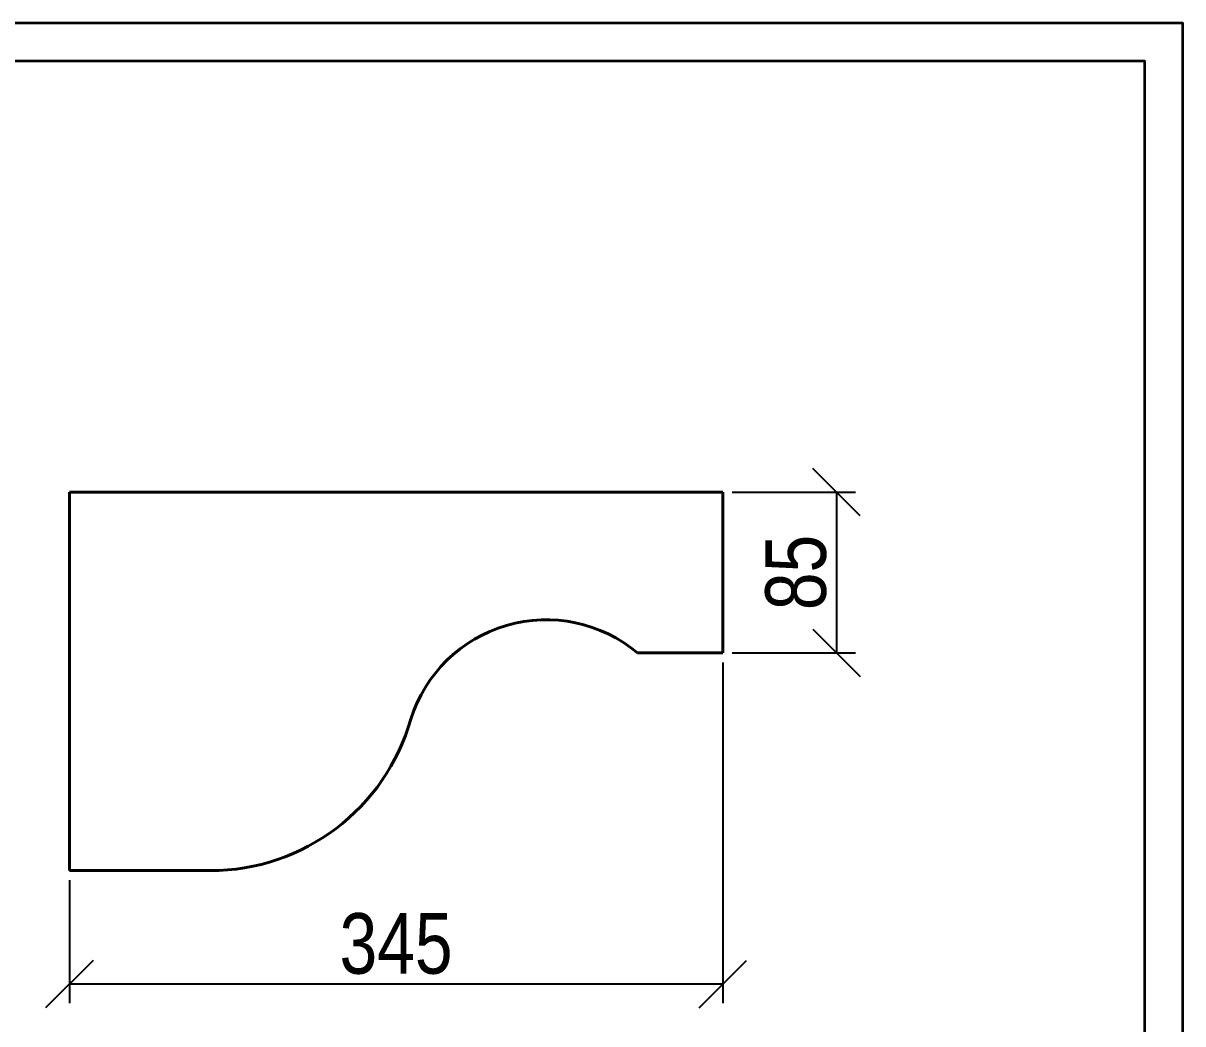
# Model space of a CAD drawing. Header units: millimetres. Extents: x 28767 to 29953, y 4149 to 4989.
# Drawn here: x 29340 to 29953, y 4461 to 4989 of the extents above; entities that cross this region are included whole.
import ezdxf

# ---------------------------------------------------------------- set-up
doc = ezdxf.new("R2010")
doc.units = ezdxf.units.MM
doc.layers.get('0').update_dxf_attribs({"lineweight": 35})
doc.layers.add('архио', color=252, linetype='Continuous', lineweight=40)
doc.layers.add('Размеры', color=5, linetype='Continuous', lineweight=9)
doc.styles.add('Размер', font='ARIAL.TTF', dxfattribs={"width": 0.8})
doc.dimstyles.new('M 1-1_h36_(M 1-10)', dxfattribs={"dimtxt": 32, "dimasz": 25, "dimexe": 10, "dimexo": 5, "dimgap": 5, "dimtad": 1, "dimdec": 0, "dimtxsty": 'Размер', "dimblk": 'OBLIQUE', "dimcen": 2.5, "dimadec": 0, "dimazin": 0, "dimtfac": 1, "dimtdec": 0, "dimtmove": 0, "dimatfit": 3, "dimfxl": 0, "dimarcsym": 0})

# ---------------------------------------------------------------- blocks, each defined once
blk = doc.blocks.new('_Oblique')
at = {"color": 0, "linetype": 'ByBlock', "lineweight": -2}
blk.add_line((-0.5, -0.5), (0.5, 0.5), dxfattribs=at)
blk = doc.blocks.new('*D29')
at = {"layer": 'Defpoints', "color": 0}
for p in [(29709.8030908235, 4656.791467162214), (29364.8030908235, 4541.791467162214), (29364.8030908235, 4481.791467162214)]:
    blk.add_point(p, dxfattribs=at)
at = {"layer": 'Размеры', "color": 0, "lineweight": -2}
for p, q in [((29709.8030908235, 4651.791467162214), (29709.8030908235, 4471.791467162214)), ((29364.8030908235, 4536.791467162214), (29364.8030908235, 4471.791467162214)), ((29709.8030908235, 4481.791467162214), (29364.8030908235, 4481.791467162214))]:
    blk.add_line(p, q, dxfattribs=at)
at = {"layer": 'Размеры', "color": 0, "lineweight": -2, "xscale": 25, "yscale": 25, "zscale": 25, "rotation": 180}
blk.add_blockref('_Oblique', (29364.8030908235, 4481.791467162214), dxfattribs=at)
at = {"layer": 'Размеры', "color": 0, "lineweight": -2, "xscale": 25, "yscale": 25, "zscale": 25}
blk.add_blockref('_Oblique', (29709.8030908235, 4481.791467162214), dxfattribs=at)
at = {"layer": 'Размеры', "color": 0, "insert": (29537.3030908235, 4503.14071682115), "char_height": 32, "attachment_point": 5, "style": 'Размер'}
blk.add_mtext('345', dxfattribs=at)
blk = doc.blocks.new('*D30')
at = {"layer": 'Defpoints', "color": 0}
for p in [(29709.8030908235, 4741.791467162214), (29709.8030908235, 4656.791467162214), (29769.8030908235, 4656.791467162214)]:
    blk.add_point(p, dxfattribs=at)
at = {"layer": 'Размеры', "color": 0, "lineweight": -2}
for p, q in [((29714.8030908235, 4741.791467162214), (29779.8030908235, 4741.791467162214)), ((29769.8030908235, 4741.791467162214), (29769.8030908235, 4656.791467162214)), ((29714.8030908235, 4656.791467162214), (29779.8030908235, 4656.791467162214))]:
    blk.add_line(p, q, dxfattribs=at)
at = {"layer": 'Размеры', "color": 0, "lineweight": -2, "xscale": 25, "yscale": 25, "zscale": 25}
for p, rotation in [((29769.8030908235, 4741.791467162214), 90), ((29769.8030908235, 4656.791467162214), 270)]:
    blk.add_blockref('_Oblique', p, dxfattribs=dict(at, rotation=rotation))
at = {"layer": 'Размеры', "color": 0, "insert": (29748.46475521641, 4699.291467162214), "char_height": 32, "attachment_point": 5, "rotation": 90, "style": 'Размер'}
blk.add_mtext('85', dxfattribs=at)

msp = doc.modelspace()

# ---------------------------------------------------------------- linework, layer by layer
for points in [[(28766.64220885767, 4149.433499152463), (29952.64220885767, 4149.433499152463), (29952.64220885767, 4989.433499152463), (28766.64220885767, 4989.433499152463)], [(28846.64220885767, 4169.433499152463), (29932.64220885767, 4169.433499152463), (29932.64220885767, 4969.433499152463), (28846.64220885767, 4969.433499152463)]]:
    msp.add_lwpolyline(points, close=True)
at = {"layer": 'архио', "extrusion": (1, 0, -1.836909530733566e-16)}
for p, q in [((29364.8030908235, 4741.791467162214), (29709.8030908235, 4741.791467162214)), ((29364.8030908235, 4541.791467162214), (29364.8030908235, 4741.791467162214)), ((29709.8030908235, 4741.791467162214), (29709.8030908235, 4656.791467162214)), ((29709.8030908235, 4656.791467162214), (29664.8030908235, 4656.791467162214)), ((29439.22740621787, 4541.791467162214), (29364.8030908235, 4541.791467162214))]:
    msp.add_line(p, q, dxfattribs=at)
at = {"layer": 'архио'}
for centre, radius, start, end in [((29616.61012147916, 4599.324627108364), 75.0000000000016, 50.01605534003512, 162.4883999409977), ((29439.22740621786, 4651.791467162214), 110.000000000007, 270, 344.2278238670332)]:
    msp.add_arc(centre, radius, start, end, dxfattribs=at)

# ---------------------------------------------------------------- dimensions: what is measured, and where the dimension line sits
at = {"layer": 'Размеры'}
dim = msp.add_linear_dim(base=(29769.8030908235, 4656.791467162214), p1=(29709.8030908235, 4741.791467162214), p2=(29709.8030908235, 4656.791467162214), angle=90, dimstyle='M 1-1_h36_(M 1-10)', dxfattribs=at)
dim.commit()
dim.dimension.update_dxf_attribs({"geometry": '*D30', "text_midpoint": (29769.8030908235, 4699.291467162214), "dimtype": 160})
dim = msp.add_linear_dim(base=(29364.8030908235, 4481.791467162214), p1=(29709.8030908235, 4656.791467162214), p2=(29364.8030908235, 4541.791467162214), dimstyle='M 1-1_h36_(M 1-10)', dxfattribs=at)
dim.commit()
dim.dimension.update_dxf_attribs({"geometry": '*D29', "text_midpoint": (29537.3030908235, 4503.14071682115)})

doc.saveas('drawing.dxf')
